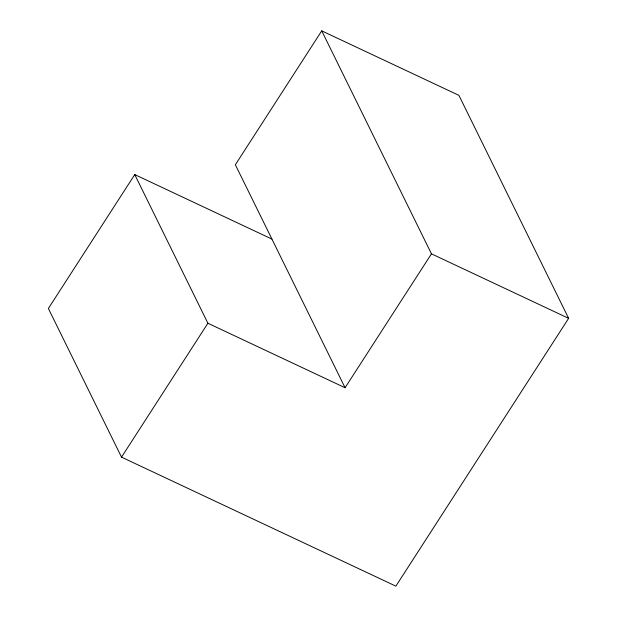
<?xml version="1.0" encoding="UTF-8"?>
<svg xmlns="http://www.w3.org/2000/svg" width="617" height="617" viewBox="0 0 617 617"><rect width="100%" height="100%" fill="white"/><g stroke="black" fill="none" stroke-linecap="round" stroke-linejoin="round"><path stroke-width="0.93" d="M271.927 239.088L134.753 174.58L48.373 308.485L121.518 457.143L395.867 586.15L568.627 318.341L458.909 95.35L321.735 30.85L235.355 164.754L345.073 387.738L431.453 253.834L321.735 30.85M121.518 457.143L207.898 323.239L134.753 174.58M431.453 253.834L568.627 318.341M207.898 323.239L345.073 387.738"/></g></svg>
